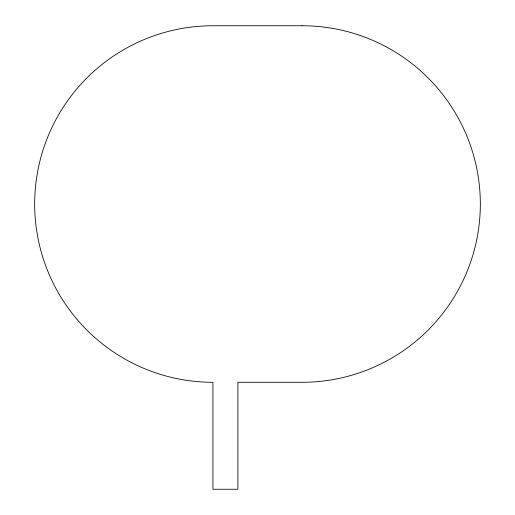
<?xml version="1.0" encoding="UTF-8"?>
<svg xmlns="http://www.w3.org/2000/svg" width="515" height="515" viewBox="0 0 515 515"><rect width="100%" height="100%" fill="white"/><g stroke="black" fill="none" stroke-linecap="round" stroke-linejoin="round"><path stroke-width="0.77" d="M302.067 25.75L212.933 25.75A178.267 178.267 0 0 0 34.666 204.017A178.267 178.267 0 0 0 212.933 382.291L212.933 489.25L237.891 489.25L237.891 382.291L302.067 382.291A178.267 178.267 0 0 0 480.334 204.017A178.267 178.267 0 0 0 302.067 25.75"/></g></svg>
